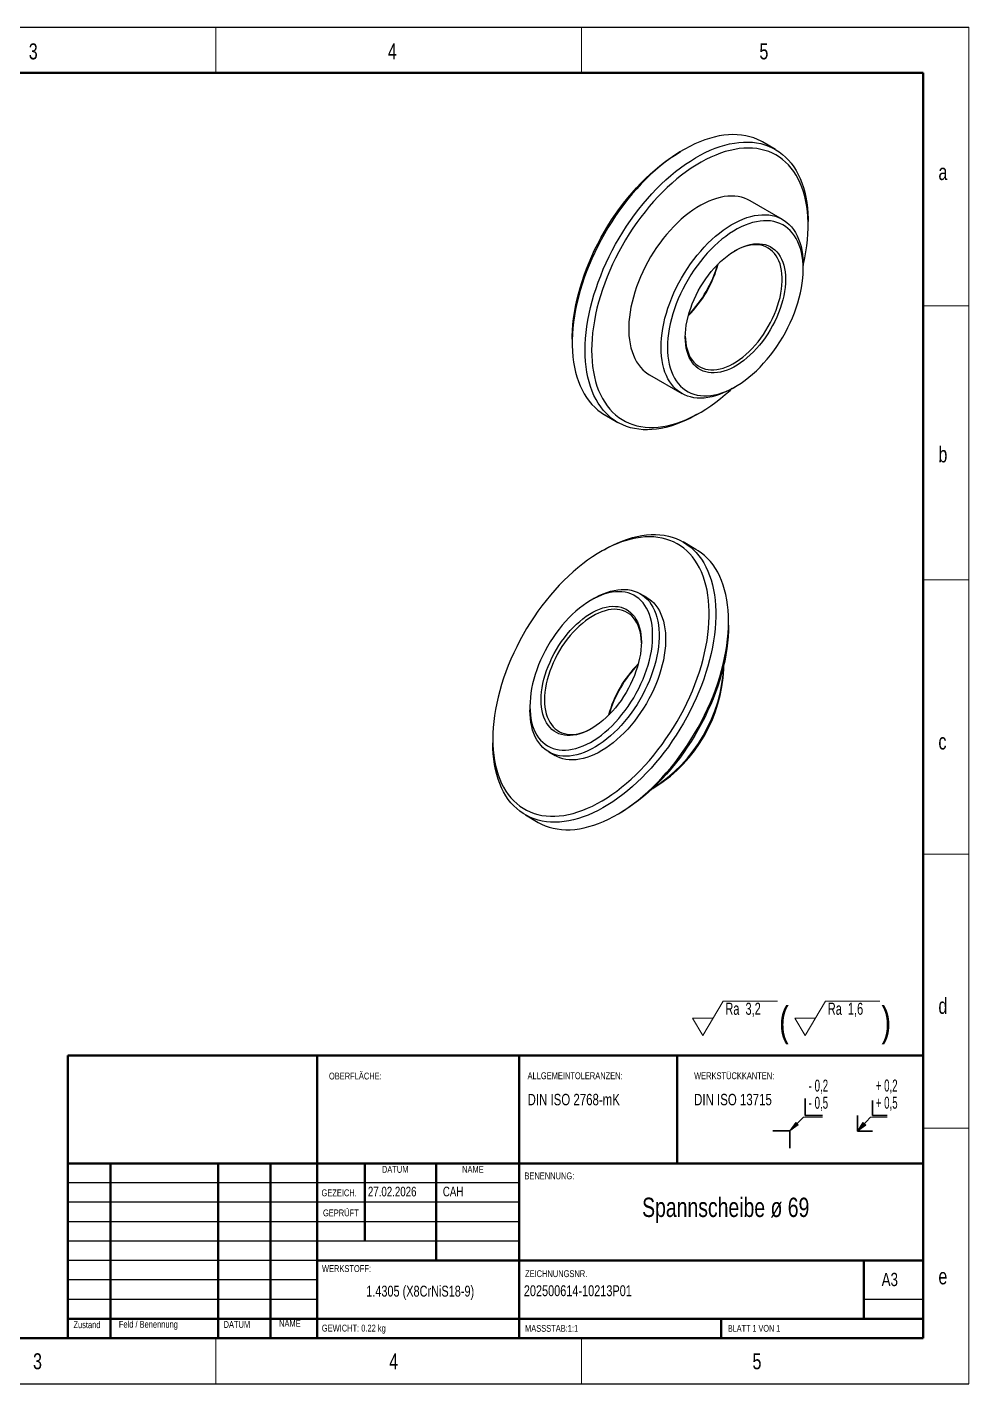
# Model space of a CAD drawing. Header units: millimetres. Extents: x 0 to 420, y 0 to 297.
# Drawn here: x 213.9 to 420, y 0 to 297 of the extents above; entities that cross this region are included whole.
import ezdxf

# ---------------------------------------------------------------- set-up
doc = ezdxf.new("R2010")
doc.units = ezdxf.units.MM
doc.header["$PDSIZE"] = -1
doc.styles.add('SLDTEXTSTYLE0', font='TXT', dxfattribs={"width": 0.605})
doc.styles.add('SLDTEXTSTYLE1', font='TXT', dxfattribs={"width": 0.678571})
doc.styles.add('SLDTEXTSTYLE2', font='TXT', dxfattribs={"width": 0.75})
doc.styles.add('SLDTEXTSTYLE3', font='TXT', dxfattribs={"width": 0.692308})

# ---------------------------------------------------------------- blocks, each defined once
blk = doc.blocks.new('SW_NOTE_0')
at = {"color": 0, "linetype": 'Continuous', "lineweight": 0, "insert": (0, 4.51), "char_height": 3.5, "attachment_point": 1, "style": 'SLDTEXTSTYLE0'}
blk.add_mtext('+ 0,5', dxfattribs=at)
blk = doc.blocks.new('SW_NOTE_0_1')
at = {"color": 0, "linetype": 'Continuous', "lineweight": 0, "insert": (0, 4.51), "char_height": 3.5, "attachment_point": 1, "style": 'SLDTEXTSTYLE0'}
blk.add_mtext('+ 0,2', dxfattribs=at)
blk = doc.blocks.new('SW_NOTE_0_2')
at = {"color": 0, "linetype": 'Continuous', "lineweight": 0, "insert": (0, 4.51), "char_height": 3.5, "attachment_point": 1, "style": 'SLDTEXTSTYLE0'}
blk.add_mtext('- 0,2', dxfattribs=at)
blk = doc.blocks.new('SW_NOTE_0_3')
at = {"color": 0, "linetype": 'Continuous', "lineweight": 0, "insert": (0, 4.51), "char_height": 3.5, "attachment_point": 1, "style": 'SLDTEXTSTYLE0'}
blk.add_mtext('- 0,5', dxfattribs=at)
blk = doc.blocks.new('Block3')
at = {"linetype": 'Continuous'}
for points in [[(735.45, 277.8), (737.92, 279.57), (737.22, 280.27)], [(755.16, 277.71), (757.62, 279.47), (756.78, 280.26)]]:
    blk.add_hatch(color=7, dxfattribs=at).paths.add_polyline_path(points, flags=0)
at = {"color": 7, "linetype": 'Continuous', "lineweight": 35}
for p, q in [((739.95, 287.3), (739.95, 282.3)), ((759.52, 286.66), (759.52, 282.3)), ((739.95, 282.3), (744.95, 282.3)), ((755.16, 277.71), (755.16, 282.3)), ((759.52, 282.3), (763.89, 282.3)), ((730.45, 277.8), (735.45, 277.8)), ((735.45, 277.8), (735.45, 272.8)), ((759.52, 277.71), (755.16, 277.71))]:
    blk.add_line(p, q, dxfattribs=at)
at = {"color": 7, "linetype": 'Continuous', "lineweight": 18}
for p, q in [((735.45, 277.8), (739.45, 281.8)), ((739.45, 281.8), (744.95, 281.8)), ((755.16, 277.71), (759.02, 281.8)), ((759.02, 281.8), (763.89, 281.8)), ((735.45, 277.8), (737.22, 280.27)), ((735.45, 277.8), (737.92, 279.57)), ((737.22, 280.27), (737.92, 279.57)), ((755.16, 277.71), (756.78, 280.26)), ((755.16, 277.71), (757.62, 279.47)), ((756.78, 280.26), (757.62, 279.47))]:
    blk.add_line(p, q, dxfattribs=at)
at = {"color": 7, "linetype": 'Continuous', "lineweight": 0}
for p in [(737.57, 279.92), (757.2, 279.87)]:
    blk.add_point(p, dxfattribs=at)
for name, p in [('SW_NOTE_0_2', (740.95, 288.28)), ('SW_NOTE_0_1', (760.52, 288.3)), ('SW_NOTE_0_3', (740.95, 283.28)), ('SW_NOTE_0', (760.52, 283.3))]:
    blk.add_blockref(name, p, dxfattribs=at)
blk = doc.blocks.new('SW_NOTE_0_4')
at = {"color": 0, "linetype": 'Continuous', "lineweight": 0}
for p, q in [((-4.95, -3.78), (-0.49, 3.78)), ((-0.49, 3.78), (11.38, 3.78)), ((17.46, -3.78), (21.92, 3.78)), ((21.92, 3.78), (33.78, 3.78)), ((-4.95, -3.78), (-7.18, 0)), ((-2.72, 0), (-7.18, 0)), ((17.46, -3.78), (15.23, 0)), ((19.69, 0), (15.23, 0))]:
    blk.add_line(p, q, dxfattribs=at)
at = {"color": 0, "linetype": 'Continuous', "lineweight": 0, "attachment_point": 1}
for s, insert, char_height, style in [('Ra  3,2', (0, 3.41), 2.646, 'SLDTEXTSTYLE1'), ('Ra  1,6', (22.41, 3.41), 2.646, 'SLDTEXTSTYLE1'), ('(', (11.75, 2.54), 6.35, 'SLDTEXTSTYLE2'), (')', (34.15, 2.54), 6.35, 'SLDTEXTSTYLE2')]:
    blk.add_mtext(s, dxfattribs=dict(at, insert=insert, char_height=char_height, style=style))
blk = doc.blocks.new('SW_NOTE_0_5')
at = {"color": 0, "linetype": 'Continuous', "lineweight": 0, "attachment_point": 1, "style": 'SLDTEXTSTYLE2'}
for s, insert, char_height in [('ALLGEMEINTOLERANZEN:', (0, 1.93), 1.5), ('DIN ISO 2768-mK', (0, -2.78), 2.5)]:
    blk.add_mtext(s, dxfattribs=dict(at, insert=insert, char_height=char_height))
blk = doc.blocks.new('SW_NOTE_0_6')
at = {"color": 0, "linetype": 'Continuous', "lineweight": 0, "attachment_point": 1, "style": 'SLDTEXTSTYLE2'}
for s, insert, char_height in [('WERKSTÜCKKANTEN:', (0, 1.93), 1.5), ('DIN ISO 13715', (0, -2.78), 2.5)]:
    blk.add_mtext(s, dxfattribs=dict(at, insert=insert, char_height=char_height))

msp = doc.modelspace()

# ---------------------------------------------------------------- linework, layer by layer
at = {"color": 7, "linetype": 'Continuous', "lineweight": 25}
for p, q in [((0.004, 296.992), (419.975, 296.992)), ((377.648, 270.225), (374.819, 271.858)), ((357.567, 270.148), (356.86, 269.739)), ((379.177, 254.909), (372.106, 258.991)), ((384.794, 253.613), (384.794, 254.43)), ((383.734, 244.02), (383.734, 244.837)), ((333.176, 228.713), (333.176, 227.896)), ((350.107, 220.885), (357.178, 216.803)), ((368.18, 217.894), (368.887, 218.302)), ((340.322, 212.101), (343.151, 210.468)), ((360.403, 212.178), (361.11, 212.586)), ((360.259, 182.687), (357.431, 184.32)), ((340.178, 182.609), (339.471, 182.201)), ((349.474, 172.17), (348.06, 172.986)), ((338.059, 171.995), (337.352, 171.587)), ((367.406, 166.075), (367.406, 166.891)), ((366.345, 157.298), (366.345, 157.368)), ((366.345, 156.482), (366.345, 157.298)), ((323.919, 148.318), (323.919, 147.501)), ((315.787, 141.174), (315.787, 140.358)), ((328.062, 138.344), (329.476, 137.528)), ((350.791, 130.355), (351.498, 130.764)), ((343.015, 124.64), (343.722, 125.048)), ((322.934, 124.562), (325.762, 122.929)), ((321.575, 44.024), (222.775, 44.024)), ((321.575, 39.774), (222.775, 39.774)), ((321.575, 35.524), (222.775, 35.524)), ((321.575, 31.274), (222.775, 31.274)), ((277.375, 27.024), (222.775, 27.024)), ((277.375, 22.774), (222.775, 22.774)), ((277.375, 18.524), (222.775, 18.524)), ((409.975, 18.524), (396.975, 18.524)), ((0.004, 0.024), (419.975, 0.024))]:
    msp.add_line(p, q, dxfattribs=at)
at = {"color": 7, "linetype": 'Continuous', "lineweight": 18}
for p, q in [((255.224, 296.992), (255.224, 286.992)), ((335.186, 296.992), (335.186, 286.992)), ((419.975, 0.024), (419.975, 296.992)), ((409.975, 235.992), (419.975, 235.992)), ((409.975, 175.992), (419.975, 175.992)), ((409.975, 115.992), (419.975, 115.992)), ((409.975, 55.992), (419.975, 55.992)), ((255.224, 10.024), (255.224, 0.024)), ((335.186, 10.024), (335.186, 0.024))]:
    msp.add_line(p, q, dxfattribs=at)
at = {"color": 7, "linetype": 'Continuous', "lineweight": 50}
for p, q in [((25.004, 286.992), (409.975, 286.992)), ((409.975, 10.024), (409.975, 286.992)), ((222.775, 71.898), (409.975, 71.898)), ((222.775, 71.898), (222.775, 10.024)), ((277.375, 10.024), (277.375, 71.898)), ((321.575, 71.898), (321.575, 10.024)), ((356.167, 71.898), (356.167, 48.274)), ((409.975, 71.898), (409.975, 10.024)), ((409.975, 48.274), (222.775, 48.274)), ((232.177, 48.274), (232.177, 10.024)), ((255.668, 48.274), (255.668, 10.024)), ((267.174, 48.274), (267.174, 10.024)), ((287.775, 31.274), (287.775, 48.274)), ((303.375, 48.274), (303.375, 27.024)), ((277.375, 27.024), (409.975, 27.024)), ((396.975, 14.274), (396.975, 27.024)), ((222.775, 14.274), (409.975, 14.274)), ((365.775, 10.024), (365.775, 14.274)), ((25.004, 10.024), (409.975, 10.024))]:
    msp.add_line(p, q, dxfattribs=at)
at = {"color": 7, "linetype": 'Continuous', "lineweight": 25, "flags": 128}
for points in [[(374.819, 271.858), (374.53, 272.02), (373.732, 272.411), (372.902, 272.742), (372.042, 273.013), (371.152, 273.221), (370.236, 273.368), (369.295, 273.452), (368.33, 273.473), (367.344, 273.433), (366.339, 273.329), (365.316, 273.164), (364.278, 272.936), (363.226, 272.647), (362.163, 272.298), (361.092, 271.888), (360.013, 271.418), (358.929, 270.89), (357.843, 270.305), (356.756, 269.664), (355.67, 268.967), (354.589, 268.217), (353.513, 267.415), (352.446, 266.563), (351.388, 265.661), (350.343, 264.713), (349.312, 263.719), (348.298, 262.683), (347.302, 261.605), (346.327, 260.488), (345.373, 259.334), (344.444, 258.146), (343.541, 256.926), (342.666, 255.677), (341.821, 254.4), (341.006, 253.098), (340.225, 251.774), (339.478, 250.431), (338.767, 249.071), (338.093, 247.697), (337.458, 246.312), (336.863, 244.918), (336.309, 243.518), (335.798, 242.115), (335.329, 240.712), (334.905, 239.312), (334.525, 237.916), (334.192, 236.529), (333.905, 235.153), (333.665, 233.79), (333.472, 232.443), (333.327, 231.115), (333.23, 229.809), (333.182, 228.527), (333.182, 227.272), (333.23, 226.046), (333.327, 224.852), (333.472, 223.691), (333.665, 222.567), (333.905, 221.482), (334.192, 220.437), (334.525, 219.435), (334.905, 218.478), (335.329, 217.567), (335.798, 216.705), (336.309, 215.893), (336.863, 215.133), (337.458, 214.426), (338.093, 213.773), (338.767, 213.177), (339.478, 212.638), (340.225, 212.157), (340.322, 212.101)], [(336.004, 226.264), (336.028, 227.532), (336.101, 228.827), (336.222, 230.144), (336.391, 231.481), (336.607, 232.836), (336.871, 234.206), (337.181, 235.589), (337.538, 236.98), (337.94, 238.379), (338.386, 239.781), (338.877, 241.184), (339.41, 242.586), (339.984, 243.983), (340.599, 245.373), (341.254, 246.753), (341.946, 248.12), (342.676, 249.472), (343.44, 250.806), (344.238, 252.119), (345.068, 253.408), (345.929, 254.672), (346.818, 255.907), (347.734, 257.112), (348.675, 258.283), (349.64, 259.418), (350.626, 260.516), (351.631, 261.573), (352.654, 262.589), (353.692, 263.56), (354.744, 264.485), (355.807, 265.362), (356.879, 266.19), (357.957, 266.966), (359.041, 267.689), (360.128, 268.359), (361.214, 268.972), (362.3, 269.529), (363.381, 270.027), (364.457, 270.467), (365.525, 270.847), (366.582, 271.167), (367.627, 271.425), (368.658, 271.621), (369.672, 271.756), (370.668, 271.828), (371.644, 271.838), (372.597, 271.785), (373.526, 271.669), (374.429, 271.492), (375.304, 271.252), (376.15, 270.952), (376.964, 270.59), (377.745, 270.168), (378.492, 269.688), (379.203, 269.149), (379.877, 268.553), (380.512, 267.9), (381.107, 267.193), (381.661, 266.433), (382.172, 265.621), (382.641, 264.759), (383.065, 263.848), (383.445, 262.891), (383.778, 261.889), (384.065, 260.844), (384.306, 259.759), (384.498, 258.635), (384.643, 257.474), (384.74, 256.28), (384.788, 255.054), (384.794, 254.43)], [(383.734, 244.907), (383.779, 245.105), (384.066, 246.462), (384.306, 247.805), (384.499, 249.133), (384.643, 250.441), (384.74, 251.728), (384.788, 252.992), (384.788, 254.228), (384.74, 255.435), (384.643, 256.611), (384.499, 257.752), (384.306, 258.857), (384.066, 259.924), (383.779, 260.949), (383.446, 261.932), (383.067, 262.87), (382.644, 263.76), (382.176, 264.603), (381.665, 265.395), (381.113, 266.134), (380.519, 266.821), (379.886, 267.452), (379.214, 268.027), (378.506, 268.545), (377.761, 269.004), (376.983, 269.404), (376.173, 269.744), (375.331, 270.023), (374.461, 270.24), (373.563, 270.396), (372.64, 270.489), (371.693, 270.52), (370.725, 270.489), (369.737, 270.395), (368.731, 270.238), (367.71, 270.02), (366.675, 269.741), (365.629, 269.4), (364.574, 269), (363.511, 268.54), (362.444, 268.021), (361.374, 267.445), (360.303, 266.813), (359.235, 266.126), (358.169, 265.386), (357.11, 264.593), (356.059, 263.751), (355.019, 262.859), (353.99, 261.921), (352.977, 260.938), (351.98, 259.912), (351.001, 258.845), (350.043, 257.739), (349.108, 256.598), (348.197, 255.422), (347.313, 254.214), (346.457, 252.977), (345.631, 251.714), (344.836, 250.427), (344.075, 249.118), (343.348, 247.79), (342.658, 246.447), (342.005, 245.09), (341.392, 243.722), (340.819, 242.347), (340.287, 240.967), (339.797, 239.585), (339.352, 238.204), (338.95, 236.826), (338.594, 235.454), (338.284, 234.092), (338.021, 232.741), (337.804, 231.405), (337.636, 230.087), (337.515, 228.789), (337.443, 227.514), (337.418, 226.264), (337.418, 226.264)], [(333.176, 228.713), (333.182, 229.334), (333.23, 230.597), (333.327, 231.885), (333.472, 233.193), (333.664, 234.521), (333.904, 235.864), (334.191, 237.221), (334.524, 238.588), (334.903, 239.963), (335.326, 241.343), (335.794, 242.725), (336.305, 244.107), (336.858, 245.485), (337.451, 246.856), (338.084, 248.219), (338.756, 249.57), (339.465, 250.906), (340.209, 252.224), (340.987, 253.522), (341.797, 254.798), (342.639, 256.049), (343.509, 257.271), (344.407, 258.463), (345.33, 259.622), (346.277, 260.746), (347.245, 261.833), (348.233, 262.879), (349.239, 263.884), (350.26, 264.845), (351.295, 265.76), (352.341, 266.628), (353.396, 267.445), (354.459, 268.212), (355.526, 268.926), (356.596, 269.585), (356.86, 269.739)], [(372.106, 258.991), (371.558, 259.277), (370.902, 259.549), (370.215, 259.759), (369.5, 259.908), (368.759, 259.996), (367.995, 260.022), (367.209, 259.985), (366.404, 259.887), (365.583, 259.727), (364.748, 259.506), (363.902, 259.224), (363.048, 258.882), (362.187, 258.483), (361.323, 258.025), (360.458, 257.512), (359.595, 256.945), (358.737, 256.325), (357.886, 255.654), (357.045, 254.935), (356.217, 254.169), (355.404, 253.36), (354.608, 252.509), (353.833, 251.619), (353.08, 250.693), (352.352, 249.734), (351.651, 248.744), (350.979, 247.727), (350.338, 246.686), (349.731, 245.625), (349.159, 244.546), (348.624, 243.452), (348.127, 242.348), (347.67, 241.236), (347.255, 240.12), (346.883, 239.004), (346.555, 237.89), (346.272, 236.783), (346.034, 235.686), (345.844, 234.601), (345.7, 233.534), (345.604, 232.486), (345.556, 231.461), (345.556, 230.462), (345.604, 229.493), (345.7, 228.555), (345.844, 227.653), (346.034, 226.789), (346.272, 225.966), (346.555, 225.186), (346.883, 224.451), (347.255, 223.765), (347.67, 223.128), (348.127, 222.543), (348.624, 222.012), (349.159, 221.537), (349.731, 221.118), (350.107, 220.885)], [(352.621, 226.876), (352.645, 227.888), (352.717, 228.925), (352.837, 229.983), (353.004, 231.06), (353.218, 232.151), (353.479, 233.254), (353.785, 234.364), (354.135, 235.48), (354.529, 236.596), (354.965, 237.71), (355.441, 238.819), (355.957, 239.918), (356.511, 241.005), (357.101, 242.076), (357.725, 243.128), (358.382, 244.157), (359.069, 245.16), (359.784, 246.135), (360.524, 247.078), (361.289, 247.986), (362.075, 248.857), (362.879, 249.688), (363.701, 250.476), (364.535, 251.218), (365.382, 251.914), (366.236, 252.559), (367.097, 253.153), (367.961, 253.694), (368.826, 254.179), (369.689, 254.608), (370.547, 254.978), (371.398, 255.29), (372.239, 255.542), (373.067, 255.732), (373.88, 255.862), (374.676, 255.929), (375.451, 255.935), (376.204, 255.878), (376.932, 255.759), (377.633, 255.579), (378.305, 255.338), (378.946, 255.037), (379.553, 254.677), (380.125, 254.258), (380.66, 253.782), (381.157, 253.251), (381.613, 252.667), (382.028, 252.03), (382.401, 251.343), (382.729, 250.609), (383.012, 249.829), (383.249, 249.005), (383.44, 248.141), (383.584, 247.239), (383.68, 246.302), (383.728, 245.333), (383.734, 244.837)], [(354.035, 226.876), (354.06, 225.911), (354.132, 224.977), (354.253, 224.077), (354.421, 223.215), (354.637, 222.392), (354.899, 221.612), (355.207, 220.877), (355.559, 220.19), (355.955, 219.552), (356.393, 218.966), (356.871, 218.434), (357.389, 217.957), (357.945, 217.538), (358.536, 217.177), (359.16, 216.875), (359.817, 216.634), (360.503, 216.455), (361.216, 216.337), (361.955, 216.282), (362.716, 216.289), (363.497, 216.359), (364.296, 216.491), (365.11, 216.685), (365.936, 216.94), (366.771, 217.255), (367.614, 217.63), (368.461, 218.063), (369.309, 218.553), (370.155, 219.097), (370.998, 219.695), (371.834, 220.345), (372.66, 221.043), (373.473, 221.789), (374.272, 222.579), (375.053, 223.411), (375.814, 224.283), (376.553, 225.191), (377.266, 226.132), (377.952, 227.104), (378.609, 228.103), (379.234, 229.126), (379.825, 230.169), (380.38, 231.23), (380.898, 232.304), (381.377, 233.389), (381.815, 234.48), (382.21, 235.575), (382.563, 236.669), (382.87, 237.76), (383.132, 238.842), (383.348, 239.914), (383.516, 240.971), (383.637, 242.01), (383.71, 243.027), (383.734, 244.02), (383.71, 244.985), (383.637, 245.919), (383.516, 246.819), (383.348, 247.681), (383.132, 248.504), (382.87, 249.284), (382.563, 250.019), (382.21, 250.707), (381.815, 251.344), (381.377, 251.93), (380.898, 252.462), (380.38, 252.939), (379.825, 253.358), (379.234, 253.719), (378.609, 254.021), (377.952, 254.262), (377.266, 254.441), (376.553, 254.559), (375.814, 254.614), (375.053, 254.607), (374.272, 254.537), (373.473, 254.405), (372.66, 254.211), (371.834, 253.956), (370.998, 253.641), (370.155, 253.266), (369.309, 252.833), (368.461, 252.344), (367.614, 251.799), (366.771, 251.201), (365.936, 250.552), (365.11, 249.853), (364.296, 249.107), (363.497, 248.317), (362.716, 247.485), (361.955, 246.613), (361.216, 245.706), (360.503, 244.764), (359.817, 243.792), (359.16, 242.794), (358.536, 241.771), (357.945, 240.727), (357.389, 239.666), (356.871, 238.592), (356.393, 237.507), (355.955, 236.416), (355.559, 235.321), (355.207, 234.227), (354.899, 233.137), (354.637, 232.054), (354.421, 230.982), (354.253, 229.925), (354.132, 228.886), (354.06, 227.869), (354.035, 226.876)], [(357.924, 229.121), (357.949, 229.98), (358.022, 230.864), (358.144, 231.769), (358.314, 232.69), (358.531, 233.623), (358.794, 234.564), (359.102, 235.509), (359.454, 236.454), (359.849, 237.395), (360.283, 238.326), (360.756, 239.245), (361.265, 240.147), (361.808, 241.028), (362.383, 241.884), (362.987, 242.712), (363.617, 243.506), (364.271, 244.265), (364.945, 244.985), (365.637, 245.662), (366.344, 246.293), (367.062, 246.876), (367.788, 247.408), (368.518, 247.886), (369.251, 248.309), (369.982, 248.674), (370.708, 248.981), (371.425, 249.226), (372.132, 249.411), (372.824, 249.533), (373.498, 249.592), (374.152, 249.588), (374.782, 249.521), (375.386, 249.391), (375.961, 249.198), (376.504, 248.944), (377.013, 248.63), (377.486, 248.257), (377.921, 247.827), (378.315, 247.342), (378.667, 246.803), (378.975, 246.214), (379.238, 245.577), (379.455, 244.894), (379.625, 244.169), (379.747, 243.406), (379.82, 242.607), (379.845, 241.775), (379.82, 240.916), (379.747, 240.032), (379.625, 239.128), (379.455, 238.207), (379.238, 237.274), (378.975, 236.332), (378.667, 235.387), (378.315, 234.442), (377.921, 233.502), (377.486, 232.57), (377.013, 231.651), (376.504, 230.749), (375.961, 229.868), (375.386, 229.012), (374.782, 228.185), (374.152, 227.39), (373.498, 226.631), (372.824, 225.911), (372.132, 225.235), (371.425, 224.603), (370.708, 224.02), (369.982, 223.489), (369.251, 223.01), (368.518, 222.587), (367.788, 222.222), (367.062, 221.916), (366.344, 221.67), (365.637, 221.485), (364.945, 221.363), (364.271, 221.304), (363.617, 221.308), (362.987, 221.376), (362.383, 221.506), (361.808, 221.698), (361.265, 221.952), (360.756, 222.266), (360.283, 222.639), (359.849, 223.069), (359.454, 223.554), (359.102, 224.093), (358.794, 224.682), (358.531, 225.319), (358.314, 226.002), (358.144, 226.727), (358.022, 227.49), (357.949, 228.29), (357.924, 229.121)], [(357.926, 229.328), (357.949, 228.716), (358.021, 227.935), (358.142, 227.189), (358.309, 226.482), (358.524, 225.816), (358.784, 225.195), (359.089, 224.622), (359.436, 224.1), (359.826, 223.63), (360.254, 223.215), (360.721, 222.856), (361.223, 222.556), (361.759, 222.316), (362.326, 222.137), (362.921, 222.019), (363.541, 221.964), (364.184, 221.971), (364.847, 222.04), (365.527, 222.171), (366.221, 222.364), (366.925, 222.618), (367.636, 222.931), (368.352, 223.302), (369.068, 223.73), (369.782, 224.212), (370.49, 224.746), (371.19, 225.33), (371.877, 225.961), (372.549, 226.636), (373.202, 227.352), (373.834, 228.107), (374.442, 228.895), (375.023, 229.715), (375.575, 230.561), (376.094, 231.431), (376.579, 232.32), (377.027, 233.224), (377.436, 234.14), (377.805, 235.062), (378.131, 235.987), (378.414, 236.91), (378.651, 237.828), (378.842, 238.736), (378.987, 239.629), (379.083, 240.505), (379.132, 241.358), (379.132, 242.185), (379.083, 242.983), (378.987, 243.747), (378.842, 244.474), (378.651, 245.161), (378.414, 245.805), (378.131, 246.402), (377.805, 246.95), (377.436, 247.447), (377.027, 247.889), (376.579, 248.276), (376.094, 248.606), (375.575, 248.876), (375.023, 249.086), (374.442, 249.234), (373.834, 249.321), (373.202, 249.345), (372.549, 249.307), (371.877, 249.206), (371.19, 249.044), (370.49, 248.821), (369.782, 248.537), (369.068, 248.195), (368.705, 247.999)], [(360.403, 212.178), (360.128, 212.021), (359.041, 211.436), (357.957, 210.908), (356.879, 210.438), (355.807, 210.028), (354.744, 209.679), (353.692, 209.39), (352.654, 209.162), (351.631, 208.997), (350.626, 208.893), (349.64, 208.853), (348.675, 208.874), (347.734, 208.958), (346.818, 209.105), (345.929, 209.313), (345.068, 209.584), (344.238, 209.915), (343.44, 210.306), (342.676, 210.758), (341.946, 211.268), (341.254, 211.835), (340.599, 212.46), (339.984, 213.14), (339.41, 213.873), (338.877, 214.66), (338.386, 215.497), (337.94, 216.383), (337.538, 217.318), (337.181, 218.298), (336.871, 219.321), (336.607, 220.387), (336.391, 221.492), (336.222, 222.634), (336.101, 223.812), (336.028, 225.023), (336.004, 226.264)], [(337.418, 226.264), (337.443, 225.041), (337.515, 223.85), (337.636, 222.691), (337.804, 221.567), (338.021, 220.481), (338.284, 219.435), (338.594, 218.431), (338.95, 217.47), (339.352, 216.556), (339.797, 215.689), (340.287, 214.872), (340.819, 214.106), (341.392, 213.392), (342.005, 212.733), (342.658, 212.13), (343.348, 211.583), (344.075, 211.095), (344.836, 210.665), (345.631, 210.295), (346.457, 209.985), (347.313, 209.737), (348.197, 209.551), (349.108, 209.426), (350.043, 209.364), (351.001, 209.365), (351.98, 209.427), (352.977, 209.552), (353.99, 209.74), (355.019, 209.989), (356.059, 210.299), (357.11, 210.669), (358.169, 211.1), (359.235, 211.589), (360.303, 212.136), (361.374, 212.741), (362.444, 213.4), (363.511, 214.114), (364.574, 214.881), (365.629, 215.698), (366.675, 216.566), (367.71, 217.481), (368.119, 217.859)], [(368.18, 217.894), (367.961, 217.769), (367.097, 217.312), (366.236, 216.912), (365.382, 216.571), (364.535, 216.289), (363.701, 216.068), (362.879, 215.908), (362.075, 215.809), (361.289, 215.773), (360.524, 215.799), (359.784, 215.886), (359.069, 216.036), (358.382, 216.246), (357.725, 216.517), (357.101, 216.848), (356.511, 217.238), (355.957, 217.685), (355.441, 218.189), (354.965, 218.747), (354.529, 219.358), (354.135, 220.02), (353.785, 220.731), (353.479, 221.488), (353.218, 222.29), (353.004, 223.134), (352.837, 224.018), (352.717, 224.938), (352.645, 225.891), (352.621, 226.876)], [(340.178, 182.609), (340.997, 183.066), (342.083, 183.623), (343.164, 184.122), (344.24, 184.562), (345.307, 184.941), (346.365, 185.261), (347.41, 185.519), (348.441, 185.716), (349.455, 185.85), (350.451, 185.922), (351.427, 185.932), (352.38, 185.879), (353.309, 185.763), (354.212, 185.586), (355.087, 185.347), (355.932, 185.046), (356.747, 184.684), (357.528, 184.263), (358.275, 183.782), (358.986, 183.243), (359.66, 182.647), (360.295, 181.995), (360.89, 181.288), (361.444, 180.527), (361.955, 179.715), (362.424, 178.853), (362.848, 177.943), (363.228, 176.985), (363.561, 175.983), (363.848, 174.938), (364.089, 173.853), (364.281, 172.729), (364.426, 171.568), (364.523, 170.374), (364.571, 169.148), (364.571, 167.893), (364.523, 166.611), (364.426, 165.305), (364.281, 163.977), (364.089, 162.63), (363.848, 161.268), (363.561, 159.891), (363.228, 158.504), (362.848, 157.109), (362.424, 155.708), (361.955, 154.305), (361.444, 152.902), (360.89, 151.502), (360.295, 150.108), (359.66, 148.723), (358.986, 147.349), (358.275, 145.989), (357.528, 144.646), (356.747, 143.322), (355.932, 142.021), (355.087, 140.744), (354.212, 139.494), (353.309, 138.274), (352.38, 137.086), (351.427, 135.932), (350.451, 134.816), (349.455, 133.738), (348.441, 132.701), (347.41, 131.707), (346.365, 130.759), (345.307, 129.858), (344.24, 129.005), (343.164, 128.203), (342.083, 127.453), (340.997, 126.756), (339.911, 126.115), (338.824, 125.53), (337.74, 125.002), (336.662, 124.533), (335.59, 124.123), (334.527, 123.773), (333.475, 123.484), (332.437, 123.256), (331.414, 123.091), (330.409, 122.988), (329.423, 122.947), (328.458, 122.969), (327.517, 123.053), (326.601, 123.199), (325.712, 123.408), (324.851, 123.678), (324.021, 124.009), (323.223, 124.401), (322.459, 124.852), (321.729, 125.362), (321.037, 125.93), (320.382, 126.554), (319.767, 127.234), (319.193, 127.968), (318.66, 128.754), (318.169, 129.591), (317.723, 130.478), (317.321, 131.412), (316.964, 132.392), (316.654, 133.416), (316.39, 134.481), (316.174, 135.586), (316.005, 136.729), (315.884, 137.906), (315.811, 139.117), (315.787, 140.358), (315.787, 140.358)], [(315.787, 141.174), (315.811, 139.952), (315.884, 138.76), (316.005, 137.602), (316.173, 136.478), (316.39, 135.392), (316.653, 134.346), (316.963, 133.341), (317.319, 132.381), (317.72, 131.466), (318.166, 130.6), (318.656, 129.782), (319.187, 129.016), (319.761, 128.303), (320.374, 127.644), (321.027, 127.041), (321.717, 126.494), (322.444, 126.005), (323.205, 125.576), (324, 125.206), (324.826, 124.896), (325.682, 124.648), (326.566, 124.461), (327.477, 124.337), (328.412, 124.275), (329.37, 124.275), (330.348, 124.338), (331.345, 124.463), (332.359, 124.65), (333.387, 124.899), (334.428, 125.209), (335.479, 125.58), (336.538, 126.01), (337.603, 126.5), (338.672, 127.047), (339.743, 127.651), (340.813, 128.311), (341.88, 129.025), (342.943, 129.791), (343.998, 130.609), (345.044, 131.476), (346.079, 132.392), (347.1, 133.352), (348.106, 134.357), (349.094, 135.404), (350.062, 136.491), (351.009, 137.614), (351.932, 138.774), (352.83, 139.966), (353.7, 141.188), (354.542, 142.438), (355.352, 143.714), (356.13, 145.013), (356.874, 146.331), (357.583, 147.667), (358.255, 149.018), (358.888, 150.38), (359.481, 151.752), (360.034, 153.13), (360.545, 154.511), (361.012, 155.893), (361.436, 157.273), (361.815, 158.649), (362.148, 160.016), (362.435, 161.373), (362.675, 162.716), (362.867, 164.043), (363.012, 165.352), (363.109, 166.639), (363.157, 167.902), (363.157, 169.139), (363.109, 170.346), (363.012, 171.521), (362.867, 172.663), (362.675, 173.768), (362.435, 174.834), (362.148, 175.86), (361.815, 176.843), (361.436, 177.78), (361.012, 178.671), (360.545, 179.513), (360.034, 180.305), (359.481, 181.045), (358.888, 181.731), (358.255, 182.363), (357.583, 182.938), (356.874, 183.456), (356.13, 183.915), (355.352, 184.315), (354.542, 184.655), (353.7, 184.934), (352.83, 185.151), (351.932, 185.307), (351.009, 185.4), (350.062, 185.431), (349.094, 185.399), (348.106, 185.305), (347.1, 185.149), (346.079, 184.931), (345.044, 184.651), (343.998, 184.311), (342.943, 183.91), (341.88, 183.45), (340.813, 182.932), (339.743, 182.356), (338.672, 181.724), (337.603, 181.037), (336.538, 180.297), (335.479, 179.504), (334.428, 178.661), (333.387, 177.77), (332.359, 176.832), (331.345, 175.849), (330.348, 174.822), (329.37, 173.756), (328.412, 172.65), (327.477, 171.508), (326.566, 170.332), (325.682, 169.125), (324.826, 167.888), (324, 166.625), (323.205, 165.337), (322.444, 164.029), (321.717, 162.701), (321.027, 161.357), (320.374, 160.001), (319.761, 158.633), (319.187, 157.258), (318.656, 155.878), (318.166, 154.496), (317.72, 153.114), (317.319, 151.736), (316.963, 150.365), (316.653, 149.002), (316.39, 147.652), (316.173, 146.316), (316.005, 144.998), (315.884, 143.7), (315.811, 142.424), (315.787, 141.174)], [(367.406, 166.891), (367.382, 168.132), (367.309, 169.342), (367.188, 170.52), (367.019, 171.663), (366.803, 172.768), (366.539, 173.833), (366.229, 174.857), (365.872, 175.837), (365.47, 176.771), (365.024, 177.658), (364.533, 178.495), (364, 179.281), (363.426, 180.015), (362.811, 180.695), (362.156, 181.319), (361.464, 181.887), (360.734, 182.397), (360.259, 182.687)], [(338.059, 171.995), (338.269, 172.114), (339.098, 172.551), (339.924, 172.929), (340.744, 173.248), (341.554, 173.507), (342.352, 173.704), (343.136, 173.838), (343.901, 173.91), (344.647, 173.919), (345.37, 173.865), (346.068, 173.749), (346.739, 173.57), (347.379, 173.329), (347.987, 173.028), (348.561, 172.667), (349.099, 172.247), (349.599, 171.769), (350.059, 171.237), (350.478, 170.65), (350.854, 170.012), (351.185, 169.325), (351.472, 168.591), (351.712, 167.811), (351.905, 166.991), (352.051, 166.131), (352.148, 165.234), (352.197, 164.305), (352.197, 163.347), (352.148, 162.361), (352.051, 161.353), (351.905, 160.325), (351.712, 159.281), (351.472, 158.224), (351.185, 157.159), (350.854, 156.088), (350.478, 155.017), (350.059, 153.947), (349.599, 152.883), (349.099, 151.829), (348.561, 150.788), (347.987, 149.764), (347.379, 148.76), (346.739, 147.78), (346.068, 146.827), (345.37, 145.905), (344.647, 145.016), (343.901, 144.164), (343.136, 143.352), (342.352, 142.582), (341.554, 141.857), (340.744, 141.18), (339.924, 140.552), (339.098, 139.977), (338.269, 139.456), (337.438, 138.991), (336.61, 138.583), (335.787, 138.234), (334.972, 137.946), (334.167, 137.718), (333.376, 137.552), (332.601, 137.449), (331.845, 137.408), (331.11, 137.431), (330.399, 137.516), (329.715, 137.664), (329.059, 137.874), (328.435, 138.145), (327.843, 138.476), (327.287, 138.867), (326.768, 139.316), (326.288, 139.821), (325.848, 140.381), (325.451, 140.993), (325.097, 141.656), (324.788, 142.367), (324.524, 143.124), (324.307, 143.925), (324.138, 144.766), (324.016, 145.644), (323.943, 146.557), (323.919, 147.501), (323.919, 147.501)], [(323.919, 148.318), (323.943, 147.404), (324.015, 146.521), (324.135, 145.672), (324.302, 144.861), (324.516, 144.089), (324.776, 143.361), (325.08, 142.678), (325.429, 142.043), (325.821, 141.458), (326.253, 140.926), (326.726, 140.448), (327.236, 140.025), (327.783, 139.661), (328.364, 139.355), (328.977, 139.108), (329.62, 138.923), (330.291, 138.799), (330.987, 138.737), (331.706, 138.736), (332.445, 138.798), (333.202, 138.922), (333.974, 139.107), (334.757, 139.353), (335.55, 139.659), (336.35, 140.023), (337.153, 140.445), (337.957, 140.923), (338.758, 141.455), (339.555, 142.04), (340.343, 142.674), (341.121, 143.357), (341.886, 144.085), (342.634, 144.856), (343.364, 145.667), (344.071, 146.516), (344.755, 147.399), (345.412, 148.312), (346.041, 149.254), (346.638, 150.22), (347.202, 151.207), (347.731, 152.211), (348.223, 153.229), (348.676, 154.258), (349.088, 155.292), (349.458, 156.33), (349.785, 157.367), (350.068, 158.399), (350.305, 159.423), (350.495, 160.434), (350.639, 161.431), (350.735, 162.408), (350.783, 163.362), (350.783, 164.29), (350.735, 165.189), (350.639, 166.055), (350.495, 166.886), (350.305, 167.677), (350.068, 168.428), (349.785, 169.134), (349.458, 169.793), (349.088, 170.403), (348.676, 170.962), (348.223, 171.467), (347.731, 171.918), (347.202, 172.311), (346.638, 172.647), (346.041, 172.923), (345.412, 173.139), (344.755, 173.294), (344.071, 173.387), (343.364, 173.419), (342.634, 173.388), (341.886, 173.295), (341.121, 173.14), (340.343, 172.925), (339.555, 172.649), (338.758, 172.314), (337.957, 171.92), (337.153, 171.47), (336.35, 170.965), (335.55, 170.406), (334.757, 169.797), (333.974, 169.138), (333.202, 168.432), (332.445, 167.682), (331.706, 166.89), (330.987, 166.06), (330.291, 165.194), (329.62, 164.296), (328.977, 163.367), (328.364, 162.413), (327.783, 161.436), (327.236, 160.44), (326.726, 159.429), (326.253, 158.405), (325.821, 157.373), (325.429, 156.336), (325.08, 155.299), (324.776, 154.264), (324.516, 153.235), (324.302, 152.217), (324.135, 151.213), (324.015, 150.226), (323.943, 149.259), (323.919, 148.318)], [(326.394, 149.746), (326.418, 150.606), (326.491, 151.49), (326.613, 152.394), (326.783, 153.315), (327, 154.248), (327.263, 155.189), (327.572, 156.135), (327.924, 157.08), (328.318, 158.02), (328.752, 158.952), (329.225, 159.871), (329.734, 160.773), (330.278, 161.654), (330.853, 162.51), (331.456, 163.337), (332.087, 164.132), (332.74, 164.891), (333.415, 165.61), (334.107, 166.287), (334.813, 166.918), (335.531, 167.501), (336.257, 168.033), (336.988, 168.512), (337.72, 168.934), (338.451, 169.3), (339.177, 169.606), (339.895, 169.852), (340.601, 170.036), (341.293, 170.158), (341.967, 170.217), (342.621, 170.213), (343.251, 170.146), (343.855, 170.016), (344.43, 169.824), (344.973, 169.57), (345.482, 169.256), (345.955, 168.883), (346.39, 168.453), (346.784, 167.967), (347.136, 167.429), (347.444, 166.84), (347.708, 166.202), (347.925, 165.52), (348.094, 164.795), (348.216, 164.031), (348.29, 163.232), (348.314, 162.401), (348.29, 161.541), (348.216, 160.657), (348.094, 159.753), (347.925, 158.832), (347.708, 157.899), (347.444, 156.958), (347.136, 156.013), (346.784, 155.068), (346.39, 154.127), (345.955, 153.195), (345.482, 152.276), (344.973, 151.375), (344.43, 150.494), (343.855, 149.638), (343.251, 148.81), (342.621, 148.015), (341.967, 147.256), (341.293, 146.537), (340.601, 145.86), (339.895, 145.229), (339.177, 144.646), (338.451, 144.114), (337.72, 143.636), (336.988, 143.213), (336.257, 142.848), (335.531, 142.541), (334.813, 142.295), (334.107, 142.111), (333.415, 141.989), (332.74, 141.93), (332.087, 141.934), (331.456, 142.001), (330.853, 142.131), (330.278, 142.324), (329.734, 142.577), (329.225, 142.891), (328.752, 143.264), (328.318, 143.694), (327.924, 144.18), (327.572, 144.718), (327.263, 145.308), (327, 145.945), (326.783, 146.628), (326.613, 147.352), (326.491, 148.116), (326.418, 148.915), (326.394, 149.746)], [(348.313, 162.194), (348.308, 162.403), (348.26, 163.2), (348.163, 163.964), (348.019, 164.692), (347.828, 165.378), (347.59, 166.022), (347.308, 166.619), (346.981, 167.167), (346.613, 167.664), (346.203, 168.107), (345.755, 168.494), (345.27, 168.823), (344.751, 169.093), (344.2, 169.303), (343.619, 169.452), (343.011, 169.538), (342.378, 169.563), (341.725, 169.524), (341.053, 169.424), (340.366, 169.261), (339.667, 169.038), (338.959, 168.754), (338.245, 168.412), (337.528, 168.012), (336.813, 167.558), (336.101, 167.049), (335.397, 166.49), (334.704, 165.882), (334.024, 165.229), (333.361, 164.533), (332.717, 163.797), (332.097, 163.025), (331.502, 162.22), (330.935, 161.387), (330.4, 160.528), (329.897, 159.648), (329.431, 158.751), (329.002, 157.841), (328.613, 156.922), (328.265, 155.998), (327.96, 155.073), (327.7, 154.152), (327.486, 153.239), (327.318, 152.337), (327.197, 151.452), (327.125, 150.587), (327.101, 149.746)], [(349.474, 172.17), (349.976, 171.85), (350.513, 171.43), (351.013, 170.953), (351.473, 170.42), (351.892, 169.834), (352.268, 169.196), (352.6, 168.509), (352.886, 167.774), (353.126, 166.995), (353.32, 166.174), (353.465, 165.314), (353.562, 164.418), (353.611, 163.489), (353.611, 162.53), (353.562, 161.545), (353.465, 160.536), (353.32, 159.508), (353.126, 158.464), (352.886, 157.408), (352.6, 156.343), (352.268, 155.272), (351.892, 154.2), (351.473, 153.13), (351.013, 152.067), (350.513, 151.012), (349.976, 149.971), (349.402, 148.947), (348.793, 147.943), (348.153, 146.963), (347.483, 146.011), (346.785, 145.088), (346.061, 144.2), (345.316, 143.348), (344.55, 142.535), (343.766, 141.765), (342.968, 141.041), (342.158, 140.363), (341.338, 139.736), (340.512, 139.161), (339.683, 138.64), (338.853, 138.175), (338.024, 137.767), (337.201, 137.418), (336.386, 137.129), (335.582, 136.902), (334.79, 136.736), (334.015, 136.632), (333.259, 136.592), (332.524, 136.614), (331.813, 136.699), (331.129, 136.847), (330.473, 137.057), (329.849, 137.328), (329.476, 137.528)], [(325.762, 122.929), (326.446, 122.565), (327.261, 122.203), (328.106, 121.902), (328.981, 121.663), (329.884, 121.485), (330.813, 121.37), (331.766, 121.317), (332.742, 121.327), (333.738, 121.399), (334.752, 121.533), (335.783, 121.73), (336.828, 121.988), (337.886, 122.307), (338.953, 122.687), (340.029, 123.127), (341.11, 123.626), (342.196, 124.183), (343.282, 124.796), (344.369, 125.465), (345.453, 126.188), (346.531, 126.965), (347.603, 127.792), (348.666, 128.669), (349.718, 129.595), (350.756, 130.566), (351.779, 131.581), (352.784, 132.639), (353.77, 133.736), (354.735, 134.872), (355.676, 136.043), (356.592, 137.247), (357.481, 138.482), (358.342, 139.746), (359.172, 141.036), (359.97, 142.349), (360.734, 143.682), (361.464, 145.034), (362.156, 146.402), (362.811, 147.782), (363.426, 149.172), (364, 150.569), (364.533, 151.971), (365.024, 153.374), (365.47, 154.776), (365.872, 156.174), (366.229, 157.566), (366.539, 158.948), (366.803, 160.318), (367.019, 161.673), (367.188, 163.011), (367.309, 164.328), (367.382, 165.622), (367.406, 166.891)], [(367.406, 166.075), (367.382, 164.825), (367.309, 163.549), (367.188, 162.251), (367.02, 160.933), (366.803, 159.597), (366.54, 158.247), (366.23, 156.884), (365.874, 155.513), (365.473, 154.135), (365.027, 152.753), (364.537, 151.371), (364.006, 149.991), (363.432, 148.616), (362.819, 147.248), (362.166, 145.891), (361.476, 144.548), (360.749, 143.22), (359.988, 141.911), (359.193, 140.624), (358.367, 139.361), (357.511, 138.124), (356.627, 136.917), (355.716, 135.741), (354.781, 134.599), (353.823, 133.493), (352.845, 132.426), (351.848, 131.4), (350.834, 130.417), (349.806, 129.479), (348.765, 128.587), (347.714, 127.745), (346.655, 126.952), (345.59, 126.212), (344.521, 125.525), (343.722, 125.048)], [(327.101, 149.746), (327.125, 148.934), (327.197, 148.152), (327.318, 147.406), (327.486, 146.699), (327.7, 146.033), (327.96, 145.413), (328.265, 144.84), (328.613, 144.317), (329.002, 143.847), (329.431, 143.432), (329.897, 143.074), (330.4, 142.774), (330.935, 142.533), (331.502, 142.354), (332.097, 142.236), (332.717, 142.181), (333.361, 142.188), (334.024, 142.257), (334.704, 142.389), (335.397, 142.582), (336.101, 142.835), (336.813, 143.149), (337.528, 143.52), (337.534, 143.523)]]:
    msp.add_lwpolyline(points, dxfattribs=at)
at = {"color": 7, "linetype": 'Continuous', "lineweight": 25}
for centre, radius, start, end in [((341.026, 251.531), 24.915, 314.84245, 345.16292), ((340.108, 252.061), 25.854, 315.79205, 344.21333), ((365.215, 139.99), 24.917, 134.84392, 165.16146), ((366.131, 139.461), 25.854, 135.79205, 164.21333), ((332.659, 158.788), 33.719, 302.40865, 357.46783), ((334.125, 157.937), 32.253, 302.59204, 357.41334)]:
    msp.add_arc(centre, radius, start, end, dxfattribs=at)

# ---------------------------------------------------------------- block references
at = {"color": 7, "linetype": 'Continuous', "lineweight": 0}
for name, p in [('SW_NOTE_0_4', (366.7, 80.043)), ('SW_NOTE_0_6', (359.854, 66.285)), ('SW_NOTE_0_5', (323.407, 66.285))]:
    msp.add_blockref(name, p, dxfattribs=at)
at = {"color": 7, "linetype": 'Continuous', "xscale": 0.75, "yscale": 0.75, "zscale": 0.75}
msp.add_blockref('Block3', (-170.787, -152.974), dxfattribs=at)

# ---------------------------------------------------------------- texts
at = {"color": 7, "linetype": 'Continuous', "lineweight": 0}
for s, insert, char_height, attachment_point, style in [('3', (214.256, 293.436), 3.5, 1, 'SLDTEXTSTYLE2'), ('4', (292.836, 293.436), 3.5, 1, 'SLDTEXTSTYLE2'), ('5', (374.145, 293.436), 3.5, 1, 'SLDTEXTSTYLE2'), ('a', (413.315, 267.017), 3.5, 1, 'SLDTEXTSTYLE2'), ('b', (413.315, 205.231), 3.5, 1, 'SLDTEXTSTYLE2'), ('c', (413.315, 142.374), 3.5, 1, 'SLDTEXTSTYLE2'), ('d', (413.315, 84.517), 3.5, 1, 'SLDTEXTSTYLE2'), ('OBERFLÄCHE:', (279.951, 68.151), 1.5, 1, 'SLDTEXTSTYLE2'), ('DATUM', (291.536, 47.724), 1.5, 1, 'SLDTEXTSTYLE2'), ('NAME', (309.084, 47.724), 1.5, 1, 'SLDTEXTSTYLE2'), ('BENENNUNG:', (322.731, 46.302), 1.5, 1, 'SLDTEXTSTYLE2'), ('GEZEICH.', (278.316, 42.584), 1.5, 1, 'SLDTEXTSTYLE2'), ('27.02.2026', (288.472, 43.173), 2.1167, 1, 'SLDTEXTSTYLE2'), ('CAH', (304.868, 43.18), 2.1167, 1, 'SLDTEXTSTYLE2'), ('Spannscheibe ø 69', (366.773, 40.78), 4.23333, 2, 'SLDTEXTSTYLE2'), ('GEPRÜFT', (278.64, 38.199), 1.5, 1, 'SLDTEXTSTYLE2'), ('WERKSTOFF:', (278.421, 26.01), 1.5, 1, 'SLDTEXTSTYLE2'), ('ZEICHNUNGSNR.', (322.849, 24.892), 1.5, 1, 'SLDTEXTSTYLE2'), ('A3', (400.896, 24.324), 2.9104, 1, 'SLDTEXTSTYLE2'), ('e', (413.315, 25.307), 3.5, 1, 'SLDTEXTSTYLE2'), ('1.4305 (X8CrNiS18-9)', (299.911, 21.509), 2.38125, 2, 'SLDTEXTSTYLE2'), ('202500614-10213P01', (322.588, 21.598), 2.38125, 1, 'SLDTEXTSTYLE2'), ('Zustand', (224.035, 13.722), 1.5, 1, 'SLDTEXTSTYLE2'), ('Feld / Benennung', (233.972, 13.813), 1.5, 1, 'SLDTEXTSTYLE2'), ('DATUM', (256.885, 13.775), 1.5, 1, 'SLDTEXTSTYLE2'), ('NAME', (269.035, 14.019), 1.5, 1, 'SLDTEXTSTYLE2'), ('GEWICHT: 0.22 kg', (278.393, 12.973), 1.4986, 1, 'SLDTEXTSTYLE2'), ('MASSSTAB:1:1', (322.849, 12.924), 1.5, 1, 'SLDTEXTSTYLE2'), ('BLATT 1 VON 1', (367.254, 12.924), 1.5, 1, 'SLDTEXTSTYLE3'), ('3', (215.194, 6.722), 3.5, 1, 'SLDTEXTSTYLE2'), ('4', (293.141, 6.722), 3.5, 1, 'SLDTEXTSTYLE2'), ('5', (372.627, 6.722), 3.5, 1, 'SLDTEXTSTYLE2')]:
    msp.add_mtext(s, dxfattribs=dict(at, insert=insert, char_height=char_height, attachment_point=attachment_point, style=style))

doc.saveas('drawing.dxf')
